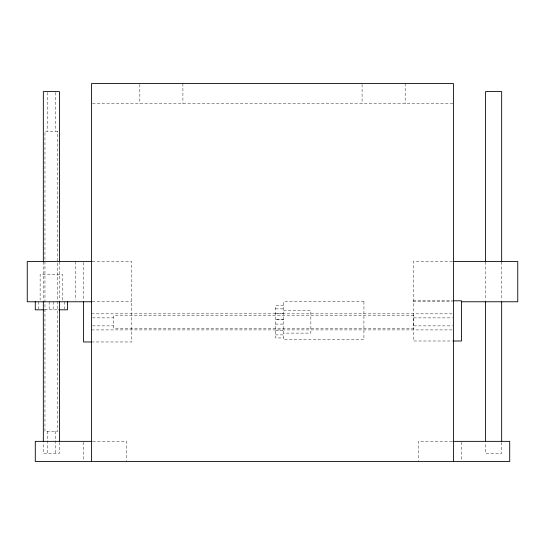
<?xml version="1.0" encoding="UTF-8"?>
<svg xmlns="http://www.w3.org/2000/svg" width="545" height="545" viewBox="0 0 545 545"><rect width="100%" height="100%" fill="white"/><g stroke="black" fill="none" stroke-linecap="round" stroke-linejoin="round"><path stroke-width="0.41" stroke-dasharray="2.73 2.04" d="M92.425 103.639L453.42 103.639M92.296 261.566L131.781 261.566L131.781 341.974L92.848 341.974M452.316 261.566L413.226 261.566L413.226 341L452.159 341M413.226 300.799L452.159 300.799M92.296 301.767L131.781 301.767M413.226 301.767L452.316 301.767M283.516 305.793L275.477 305.793L275.477 337.954L283.516 337.954M275.477 308.858L283.516 308.858M44.785 309.812L57.961 309.812M283.516 310.63L310.854 310.63L310.854 333.111L283.516 333.111M275.477 313.28L283.516 313.28M91.58 313.831L452.568 313.831M92.425 317.871L113.694 317.871M413.778 317.871L452.582 317.871M275.477 324.084L283.516 324.084M92.425 325.876L113.694 325.876M413.778 325.876L452.582 325.876M91.58 329.909L452.568 329.909M275.477 330.461L283.516 330.468M275.477 334.889L283.516 334.882M92.8 441.361L126.631 441.361L126.631 460.627M452.2 441.361L418.369 441.361L418.369 460.627M501.666 261.859L501.666 300.172M501.666 442.356L501.666 453.42L485.588 453.42L485.588 442.356M485.588 261.859L485.588 300.172M461.465 442.199L461.465 460.627M405.173 83.535L405.173 103.639M362.084 84.373L362.084 103.639M182.916 83.535L182.916 103.639M139.827 84.373L139.827 103.639M83.535 262.411L83.535 300.499M83.535 442.199L83.535 460.627M75.496 261.566L75.496 300.091M64.385 301.767L64.385 309.008M62.614 300.111L62.614 274.428L40.132 274.428L40.132 300.111M59.412 261.859L59.412 300.172M59.412 442.356L59.412 453.42L43.334 453.42L43.334 442.356M55.379 92.418L55.379 131.222M55.379 431.306L55.379 439.815M55.379 440.667L55.379 453.42M53.587 301.767L53.58 309.812M49.166 301.767L49.159 309.812M47.367 92.418L47.367 131.222M47.367 431.306L47.367 439.815M47.367 440.667L47.367 453.42M43.334 261.859L43.334 300.172M38.361 301.767L38.361 309.008M57.79 131.222L44.956 131.222L44.956 431.306L57.79 431.306L57.79 131.222M363.924 301.767L283.516 301.767L283.516 339.562L363.924 339.562L363.924 301.767M413.778 315.453L113.694 315.453L113.694 328.294L413.778 328.294L413.778 315.453M283.516 319.663L275.477 319.663L283.516 319.663"/><path stroke-width="0.82" d="M92.003 261.566L27.25 261.566L27.25 301.767L91.839 301.767M453.168 261.566L517.75 261.566L517.75 301.767L461.663 301.767M453.004 300.799L461.472 300.799L461.472 341L453.004 341M43.988 309.812L35.289 309.812L35.289 301.767M58.758 309.812L67.457 309.812L67.457 301.767M92.003 341.974L83.535 341.974L83.535 301.344M91.989 441.361L35.289 441.361L35.289 461.465L509.711 461.465L509.711 441.361L453.011 441.361M501.666 261.859L501.666 91.58L485.588 91.58L485.588 261.859M501.666 301.875L501.666 441.505M485.588 301.875L485.588 441.505M453.42 461.465L453.42 83.535L91.58 83.535L91.58 461.465M59.412 261.859L59.412 91.58L43.334 91.58L43.334 261.859M59.412 301.875L59.412 441.505M43.334 301.875L43.334 441.505"/></g></svg>
